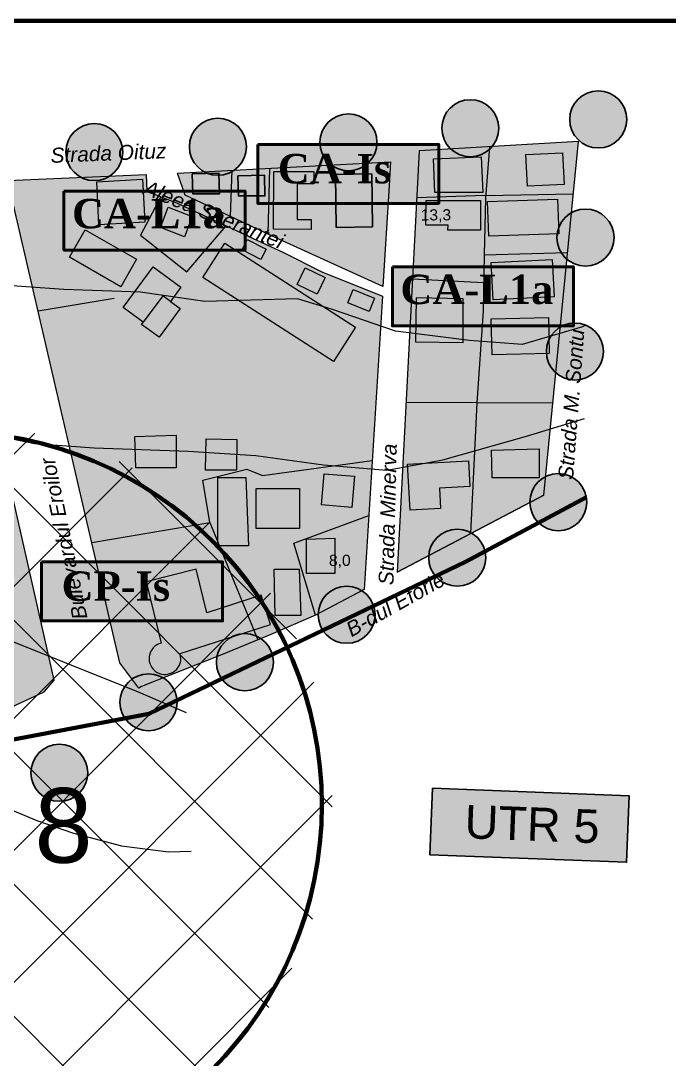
# Model space of a CAD drawing. Header units: metres. Extents: x 788350 to 1587352, y 289212 to 580595.
# Drawn here: x 788819.4 to 788993.2, y 290251.3 to 290529.4 of the extents above; entities that cross this region are included whole.
import ezdxf

# ---------------------------------------------------------------- set-up
doc = ezdxf.new("R2010")
doc.units = ezdxf.units.M
doc.header["$LTSCALE"] = 0.5
doc.layers.get('0').update_dxf_attribs({"linetype": 'CONTINUOUS'})
for name, color, linetype in [('cladiri', 18, 'CONTINUOUS'), ('curbe  de nivelI', 7, 'CONTINUOUS'), ('denumire strazi', 3, 'CONTINUOUS'), ('drumuri extravilan', 7, 'CONTINUOUS'), ('INDICATOR', 7, 'CONTINUOUS'), ('institutii publice servicii', 20, 'CONTINUOUS'), ('Legenda', 7, 'CONTINUOUS'), ('locuinte si functiuni complementare', 51, 'CONTINUOUS'), ('strazi', 7, 'CONTINUOUS'), ('UTR-uri', 7, 'CONTINUOUS'), ('Zone protejate', 6, 'CONTINUOUS')]:
    doc.layers.add(name, color=color, linetype=linetype)
doc.layers.add('cote de nivel', color=1, linetype='CONTINUOUS', lineweight=211)
doc.layers.add('Limite proprietati', color=7, linetype='CONTINUOUS', lineweight=5)
doc.styles.add('arial', font='arial.ttf')
doc.styles.add('ARIAL_ITALIC', font='ariali.ttf')
doc.styles.add('WMF-Arial0', font='arial.ttf')
doc.styles.add('WMF-Times New Roman1', font='timesbd.ttf')

msp = doc.modelspace()

# ---------------------------------------------------------------- hatches: boundary and pattern name
at = {"lineweight": 80}
for points in [[(788947.49, 290500.61, 1), (788932.21, 290500.61, 1)], [(788981.78, 290502.97, 1), (788966.5, 290502.97, 1)], [(788879.85, 290495.65, 1), (788864.57, 290495.65, 1)], [(788914.85, 290496.83, 1), (788899.57, 290496.83, 1)], [(788846.74, 290494.23, 1), (788831.46, 290494.23, 1)], [(788978.36, 290471.33, 1), (788963.08, 290471.33, 1)], [(788975.52, 290440.8, 1), (788960.24, 290440.8, 1)], [(788971.07, 290400.47, 1), (788955.79, 290400.47, 1)], [(788944, 290385.6, 1), (788928.72, 290385.6, 1)], [(788914.36, 290370.31, 1), (788899.08, 290370.31, 1)], [(788887.09, 290357.62, 1), (788871.81, 290357.62, 1)], [(788861.27, 290346.87, 1), (788845.99, 290346.87, 1)], [(788837.37, 290328, 1), (788822.09, 290328, 1)]]:
    msp.add_hatch(color=1, dxfattribs=at).paths.add_polyline_path(points)
at = {"layer": 'cladiri', "lineweight": 5}
h = msp.add_hatch(color=256, dxfattribs=at)
h.paths.add_polyline_path([(788943.19, 290483.41), (788942.76, 290492.99), (788929.96, 290492.41), (788930.36, 290483.41)])
h.paths.add_polyline_path([(788928.07, 290481.23), (788927.98, 290474.69), (788933.89, 290474.61), (788933.8, 290473.31), (788942.62, 290473.31), (788942.62, 290481.23)])
h.paths.add_polyline_path([(788944.49, 290480.98), (788944.83, 290471.67), (788963.57, 290472.35), (788963.23, 290481.65)])
h.paths.add_polyline_path([(788964.99, 290485.55), (788964.58, 290494.05), (788954.74, 290493.58), (788955.15, 290485.08)])
h.paths.add_polyline_path([(788945.46, 290464.65), (788945.98, 290454.62), (788962.29, 290455.47), (788961.77, 290465.49)])
h.paths.add_polyline_path([(788961.03, 290440.25), (788960.81, 290449.92), (788945.46, 290449.55), (788945.69, 290439.89)])
h.paths.add_polyline_path([(788937.94, 290454.94), (788925.34, 290455.17), (788925.13, 290443.45), (788937.94, 290443.22)])
h.paths.add_polyline_path([(788931.57, 290404.26), (788939.75, 290404.71), (788939.37, 290411.55), (788923.03, 290410.63), (788923.71, 290398.35), (788931.87, 290398.8)])
h.paths.add_polyline_path([(788958.28, 290406.95), (788958.28, 290414.71), (788945.54, 290414.38), (788945.73, 290406.95)])
at = {"layer": 'cladiri', "lineweight": 30}
h = msp.add_hatch(color=0, dxfattribs=at)
h.paths.add_polyline_path([(788872.49, 290488.6), (788865.37, 290488.4), (788865.53, 290483.02), (788872.64, 290483.02)])
h.paths.add_polyline_path([(788884.68, 290488.06), (788877.57, 290487.86), (788877.72, 290482.48), (788884.84, 290482.48)])
h.paths.add_polyline_path([(788913.43, 290488.39), (788903.73, 290488.26), (788903.93, 290474.07), (788913.63, 290474.21)])
at = {"layer": 'cladiri', "lineweight": 5}
for points in [[(788893.46, 290485.73), (788897.95, 290485.73), (788897.95, 290489.04), (788887.21, 290489.04), (788887.08, 290473.54), (788897.21, 290473.46), (788897.21, 290476.17), (788893.46, 290476.17)], [(788839.75, 290486.29), (788840.36, 290474.78), (788852.62, 290475.43), (788852.01, 290486.94)], [(788872.19, 290388.82), (788880.44, 290388.82), (788879.71, 290407.12), (788872.19, 290407.12)], [(788857.01, 290362.73, 2.537463), (788862.08, 290359.9), (788886.36, 290367.67), (788883.84, 290375.53), (788869.29, 290370.87), (788866.44, 290382.49), (788852.98, 290379.18)]]:
    msp.add_hatch(color=256, dxfattribs=at).paths.add_polyline_path(points)
h = msp.add_hatch(color=256, dxfattribs=at)
h.paths.add_polyline_path([(788836.68, 290473.42), (788832.45, 290466.04), (788846.2, 290458.16), (788850.43, 290465.53)])
h.paths.add_polyline_path([(788846.84, 290452.63), (788852.21, 290448.68), (788857.43, 290455.75), (788859.48, 290454.24), (788862.28, 290458.03), (788854.85, 290463.5)])
h.paths.add_polyline_path([(788852.21, 290448.68), (788851.79, 290448.09), (788856.45, 290444.66), (788862.09, 290452.32), (788859.48, 290454.24), (788857.43, 290455.75)])
h.paths.add_polyline_path([(788903.2, 290438.14), (788909.12, 290447.37), (788874.09, 290469.84), (788868.17, 290460.61)])
h.paths.add_polyline_path([(788907.02, 290453.88), (788912.74, 290451.56), (788914.19, 290455.14), (788908.47, 290457.46)])
h.paths.add_polyline_path([(788893.47, 290458.74), (788898.83, 290456.18), (788900.97, 290460.67), (788895.61, 290463.23)], flags=17)
h.paths.add_polyline_path([(788880.08, 290470.79), (788878.7, 290468.06), (788883.76, 290465.5), (788885.14, 290468.23)])
h.paths.add_polyline_path([(788865.36, 290476.98), (788858.92, 290479.48), (788856.82, 290474.07), (788863.26, 290471.57)])
h = msp.add_hatch(color=256, dxfattribs=at)
h.paths.add_polyline_path([(788861.01, 290418.39), (788849.99, 290418.07), (788850.23, 290409.68), (788861.01, 290409.68)])
h.paths.add_polyline_path([(788868.93, 290409.04), (788877.18, 290409.04), (788877.34, 290417.28), (788869.1, 290417.44)])
h = msp.add_hatch(color=256, dxfattribs=at)
h.paths.add_polyline_path([(788895.96, 290381.41), (788903.59, 290381.41), (788903.59, 290390.82), (788895.96, 290390.52)])
h.paths.add_polyline_path([(788893.98, 290382.5), (788887.33, 290382.5), (788887.53, 290370.13), (788894.48, 290370.13)])
h.paths.add_polyline_path([(788882.48, 290404.12), (788882.48, 290393.42), (788894.07, 290393.42), (788894.07, 290404.12)])
h.paths.add_polyline_path([(788900.01, 290399.77), (788908.14, 290399.08), (788908.85, 290407.39), (788900.72, 290408.08)])
at = {"layer": 'institutii publice servicii', "lineweight": 5}
for points in [[(788886.04, 290489.89), (788885.62, 290472.3), (788887.59, 290471.38), (788916.45, 290458.21), (788918.11, 290485.17), (788918.51, 290491.64)], [(788838.45, 290389.63), (788845.96, 290357.41), (788851.02, 290350.64), (788851.79, 290351.11), (788873.22, 290359.63), (788882.9, 290363.57), (788870.08, 290395.02)]]:
    msp.add_hatch(color=256, dxfattribs=at).paths.add_polyline_path(points)
at = {"layer": 'institutii publice servicii', "lineweight": 30}
msp.add_hatch(color=256, dxfattribs=at).paths.add_polyline_path([(788773.27, 290380.02), (788732.04, 290372.87), (788734.25, 290358.57), (788739.2, 290349.71), (788748.17, 290344.28), (788781.96, 290341.46), (788802.81, 290341.46), (788812.93, 290343.81), (788825.69, 290349.65), (788828.34, 290352.84), (788816.71, 290404.19), (788770.72, 290394.75)])
at = {"layer": 'Legenda', "linetype": 'ByBlock', "lineweight": 50}
for color, points in [(10, [(788882.89, 290496.29), (788882.89, 290480.46), (788931.41, 290480.46), (788931.41, 290496.29)]), (51, [(788855.23, 290483.8), (788830.97, 290483.8), (788830.97, 290467.97), (788855.23, 290467.97)]), (51, [(788879.49, 290483.8), (788855.23, 290483.8), (788855.23, 290467.97), (788879.49, 290467.97)]), (51, [(788943.23, 290463.51), (788918.97, 290463.51), (788918.97, 290447.68), (788943.23, 290447.68)]), (51, [(788967.49, 290463.51), (788943.23, 290463.51), (788943.23, 290447.68), (788967.49, 290447.68)]), (10, [(788824.97, 290384.48), (788824.97, 290368.65), (788873.49, 290368.65), (788873.49, 290384.48)])]:
    msp.add_hatch(color=color, dxfattribs=at).paths.add_polyline_path(points)
at = {"layer": 'locuinte si functiuni complementare', "linetype": 'ByBlock', "lineweight": 30}
msp.add_hatch(color=51, dxfattribs=at).paths.add_polyline_path([(788968.84, 290497.03), (788926.12, 290494.55), (788920.25, 290381.73), (788959.55, 290402.31)])
at = {"layer": 'locuinte si functiuni complementare', "lineweight": 5}
h = msp.add_hatch(color=256, dxfattribs=at)
h.paths.add_polyline_path([(788875.53, 290477.01), (788875.94, 290489.34), (788861.42, 290488.56), (788863.47, 290482.64)])
h.paths.add_polyline_path([(788886.04, 290489.89), (788875.94, 290489.34), (788875.53, 290477.01), (788885.62, 290472.3)])
h = msp.add_hatch(color=256, dxfattribs=at)
h.paths.add_polyline_path([(788882.9, 290363.57), (788886.4, 290365), (788898.35, 290370.25), (788892.57, 290389.48), (788912.68, 290396.91), (788913.58, 290411.67), (788884.17, 290407.61), (788879.97, 290409.35), (788868.15, 290406.34), (788870.08, 290395.02)])
h.paths.add_polyline_path([(788892.57, 290389.48), (788898.35, 290370.25), (788911.46, 290377.12), (788912.68, 290396.91)], flags=17)
h.paths.add_polyline_path([(788879.97, 290409.35), (788884.17, 290407.61), (788913.58, 290411.67), (788916.29, 290455.63), (788900.07, 290462.18), (788889.8, 290467.29), (788881.46, 290471.18), (788874.48, 290474.44), (788863.92, 290462.17), (788851.47, 290471.99), (788856.91, 290482.25), (788855.85, 290482.66), (788853.19, 290483.64), (788852.99, 290488.2), (788815.96, 290486.59), (788836.32, 290398.8), (788838.45, 290389.63), (788870.08, 290395.02), (788868.15, 290406.34)])
h.paths.add_polyline_path([(788863.92, 290462.17), (788874.48, 290474.44), (788868.29, 290477.33), (788861.09, 290480.6), (788856.91, 290482.25), (788851.47, 290471.99)], flags=16)
at = {"layer": 'UTR-uri', "lineweight": 30}
msp.add_hatch(color=255, dxfattribs=at).paths.add_polyline_path([(788981.72, 290304.04), (788982.4, 290321.86), (788929.7, 290323.87), (788929.02, 290306.05)])
at = {"layer": 'Zone protejate', "lineweight": 30}
h = msp.add_hatch(dxfattribs=at)
h.set_pattern_fill('ANSI37', color=213, scale=200, style=0)
h.set_pattern_definition([(45, (0, 0), (-17.6776695, 17.6776695), []), (135, (0, 0), (-17.6776695, -17.6776695), [])])
h.paths.add_polyline_path([(788702.88, 290321, 1), (788902.88, 290321, 1)])

# ---------------------------------------------------------------- linework, layer by layer
at = {"color": 1, "linetype": 'ByBlock', "lineweight": 30}
for centre in [(788939.85, 290500.61), (788974.14, 290502.97), (788872.21, 290495.65), (788907.21, 290496.83), (788839.1, 290494.23), (788970.72, 290471.33), (788967.88, 290440.8), (788963.43, 290400.47), (788936.36, 290385.6), (788906.72, 290370.31), (788879.45, 290357.62), (788853.63, 290346.87), (788829.73, 290328)]:
    msp.add_circle(centre, 7.64, dxfattribs=at)
at = {"layer": 'cladiri', "lineweight": 5}
for points in [[(788929.96, 290492.41), (788942.76, 290492.99), (788943.19, 290483.41), (788930.36, 290483.41), (788929.96, 290492.41)], [(788954.74, 290493.58), (788964.58, 290494.05), (788964.99, 290485.55), (788955.15, 290485.08), (788954.74, 290493.58)], [(788887.08, 290473.54), (788887.21, 290489.04), (788897.95, 290489.04), (788897.95, 290485.73), (788893.46, 290485.73), (788893.46, 290476.17), (788897.21, 290476.17), (788897.21, 290473.46), (788887.08, 290473.54)], [(788839.75, 290486.29), (788852.01, 290486.94), (788852.62, 290475.43), (788840.36, 290474.78), (788839.75, 290486.29)], [(788944.49, 290480.98), (788963.23, 290481.65), (788963.57, 290472.35), (788944.83, 290471.67), (788944.49, 290480.98)], [(788858.92, 290479.48), (788865.36, 290476.98), (788863.26, 290471.57), (788856.82, 290474.07), (788858.92, 290479.48)], [(788836.68, 290473.42), (788850.43, 290465.53), (788846.2, 290458.16), (788832.45, 290466.04), (788836.68, 290473.42)], [(788874.09, 290469.84), (788909.12, 290447.37), (788903.2, 290438.14), (788868.17, 290460.61), (788874.09, 290469.84)], [(788880.08, 290470.79), (788885.14, 290468.23), (788883.76, 290465.5), (788878.7, 290468.06), (788880.08, 290470.79)], [(788846.84, 290452.63), (788854.85, 290463.5), (788862.28, 290458.03), (788859.48, 290454.24), (788857.43, 290455.75), (788852.21, 290448.68), (788846.84, 290452.63)], [(788945.46, 290464.65), (788961.77, 290465.49), (788962.29, 290455.47), (788945.98, 290454.62), (788945.46, 290464.65)], [(788895.61, 290463.23), (788900.97, 290460.67), (788898.83, 290456.18), (788893.47, 290458.74), (788895.61, 290463.23)], [(788908.47, 290457.46), (788914.19, 290455.14), (788912.74, 290451.56), (788907.02, 290453.88), (788908.47, 290457.46)], [(788925.34, 290455.17), (788925.13, 290443.45), (788937.94, 290443.22), (788937.94, 290454.94), (788925.34, 290455.17)], [(788859.48, 290454.24), (788862.09, 290452.32), (788856.45, 290444.66), (788851.79, 290448.09), (788852.21, 290448.68)], [(788945.46, 290449.55), (788960.81, 290449.92), (788961.03, 290440.25), (788945.69, 290439.89), (788945.46, 290449.55)], [(788849.99, 290418.07), (788861.01, 290418.39), (788861.01, 290409.68), (788850.23, 290409.68), (788849.99, 290418.07)], [(788869.1, 290417.44), (788877.34, 290417.28), (788877.18, 290409.04), (788868.93, 290409.04), (788869.1, 290417.44)], [(788945.54, 290414.38), (788958.28, 290414.71), (788958.28, 290406.95), (788945.73, 290406.95), (788945.54, 290414.38)], [(788923.03, 290410.63), (788939.37, 290411.55), (788939.75, 290404.71), (788931.57, 290404.26), (788931.87, 290398.8), (788923.71, 290398.35), (788923.03, 290410.63)], [(788900.72, 290408.08), (788908.85, 290407.39), (788908.14, 290399.08), (788900.01, 290399.77), (788900.72, 290408.08)], [(788882.48, 290404.12), (788894.07, 290404.12), (788894.07, 290393.42), (788882.48, 290393.42), (788882.48, 290404.12)], [(788895.96, 290390.52), (788903.59, 290390.82), (788903.59, 290381.41), (788895.96, 290381.41), (788895.96, 290390.52)], [(788862.08, 290359.9), (788886.36, 290367.67), (788883.84, 290375.53), (788869.29, 290370.87), (788866.44, 290382.49), (788852.98, 290379.18)], [(788887.53, 290370.02), (788887.33, 290382.5), (788893.98, 290382.5), (788894.48, 290370.13), (788887.53, 290370.13)], [(788852.98, 290379.18), (788857.01, 290362.73)]]:
    msp.add_lwpolyline(points, dxfattribs=at)
at = {"layer": 'cladiri', "color": 0, "lineweight": 30}
for points in [[(788865.37, 290488.4), (788872.49, 290488.6), (788872.64, 290483.02), (788865.53, 290483.02), (788865.37, 290488.4)], [(788877.57, 290487.86), (788884.68, 290488.06), (788884.84, 290482.48), (788877.72, 290482.48), (788877.57, 290487.86)], [(788903.73, 290488.26), (788913.43, 290488.39), (788913.63, 290474.21), (788903.93, 290474.07), (788903.73, 290488.26)]]:
    msp.add_lwpolyline(points, dxfattribs=at)
at = {"layer": 'cladiri', "lineweight": 5}
for points in [[(788928.07, 290481.23), (788942.62, 290481.23), (788942.62, 290473.31), (788933.8, 290473.31), (788933.89, 290474.61), (788927.98, 290474.69), (788928.07, 290481.23)], [(788879.71, 290407.12), (788880.44, 290388.82), (788872.19, 290388.82), (788872.19, 290407.12), (788879.71, 290407.12)]]:
    msp.add_lwpolyline(points, close=True, dxfattribs=at)
msp.add_arc((788858.03, 290358.6), 4.26, 103.7869, 17.7504, dxfattribs=at)
at = {"layer": 'curbe  de nivelI', "color": 21, "lineweight": 5}
for points in [[(788863.84, 290344.04), (788850.96, 290349.56), (788789.6, 290374.13), (788781.59, 290375.98), (788766.97, 290385.11), (788754.2, 290392.04), (788743.36, 290396.5), (788727.85, 290402.4), (788711.11, 290409.25), (788700.13, 290413.85), (788673.68, 290429.72), (788658.72, 290440.5), (788652.54, 290446.39), (788645.59, 290454.19), (788637.98, 290463.98), (788628.16, 290473.15), (788620.74, 290478.95), (788610.28, 290484.46), (788600.86, 290487.32), (788589.6, 290489.7), (788587.36, 290490.47)], [(788970.73, 290447.89), (788969.9, 290447.39), (788953.71, 290442.71), (788939.68, 290443.79), (788919.81, 290446.28), (788902.91, 290452.03), (788893.55, 290454.91), (788868.73, 290454.19), (788851.47, 290456.7), (788830.96, 290457.42), (788810.7, 290458.84), (788796.22, 290463.53), (788788.09, 290470.77), (788777.67, 290479.95), (788765.13, 290489.66)], [(788806.78, 290419.53), (788823.08, 290416.21), (788839.05, 290415.04), (788864.26, 290414.17), (788882.4, 290413.01), (788900.53, 290410.51), (788917.5, 290409.02), (788932.47, 290411.84), (788954.93, 290418.16), (788970.49, 290422.92)], [(788815.99, 290318.44), (788823.68, 290315.25), (788833.24, 290311.88), (788846.4, 290308.4), (788858.99, 290306.83), (788865.06, 290307.05)]]:
    msp.add_lwpolyline(points, dxfattribs=at)
at = {"layer": 'drumuri extravilan', "color": 140, "lineweight": 140}
msp.add_lwpolyline([(788621.11, 290402.49), (788636.33, 290394.23), (788740.47, 290337.73), (788793.31, 290332.4), (788853.74, 290343.75), (788938.54, 290384.5), (788970.95, 290401.81)], dxfattribs=at)
at = {"layer": 'INDICATOR', "color": 0, "lineweight": 100}
msp.add_lwpolyline([(788350.48, 289388.35), (788350.48, 290529.39), (789964.32, 290529.39), (789964.32, 289388.35), (788350.48, 289388.35)], dxfattribs=at)
at = {"layer": 'Legenda', "color": 0, "linetype": 'ByBlock', "lineweight": 50}
for points in [[(788882.89, 290496.29), (788931.41, 290496.29), (788931.41, 290480.46), (788882.89, 290480.46), (788882.89, 290496.29)], [(788830.97, 290483.8), (788879.49, 290483.8), (788879.49, 290467.97), (788830.97, 290467.97), (788830.97, 290483.8)], [(788918.97, 290463.51), (788967.49, 290463.51), (788967.49, 290447.68), (788918.97, 290447.68), (788918.97, 290463.51)], [(788824.97, 290384.48), (788873.49, 290384.48), (788873.49, 290368.65), (788824.97, 290368.65), (788824.97, 290384.48)]]:
    msp.add_lwpolyline(points, dxfattribs=at)
at = {"layer": 'Limite proprietati', "lineweight": 5}
for points in [[(788945.02, 290495.65), (788943.9, 290481.88), (788943.59, 290466.7), (788943.27, 290451.68), (788941.57, 290427.05), (788939.9, 290392.02)], [(788875.94, 290489.34), (788875.53, 290477.01)], [(788886.04, 290489.89), (788885.62, 290472.3)], [(788943.9, 290482.59), (788967.47, 290483.07)], [(788856.91, 290482.25), (788851.47, 290471.99), (788863.92, 290462.17), (788874.48, 290474.44)], [(788943.96, 290482.59), (788925.47, 290481.99)], [(788943.59, 290466.7), (788965.92, 290467.3)], [(788943.43, 290459.19), (788924.34, 290460.19)], [(788824.05, 290451.67), (788844.43, 290455.13)], [(788941.57, 290427.05), (788922.62, 290427.16)], [(788941.57, 290427.05), (788961.99, 290427.2)], [(788870.08, 290395.02), (788868.15, 290406.34), (788879.97, 290409.35), (788884.17, 290407.61), (788913.58, 290411.67)], [(788898.35, 290370.25), (788892.57, 290389.48), (788912.68, 290396.91)], [(788838.45, 290389.63), (788870.08, 290395.02), (788882.9, 290363.57)]]:
    msp.add_lwpolyline(points, dxfattribs=at)
at = {"layer": 'strazi', "color": 0, "lineweight": 20}
for points in [[(788920.25, 290381.73), (788959.55, 290402.31), (788968.84, 290497.03), (788926.12, 290494.55)], [(788918.51, 290491.64), (788918.11, 290485.17), (788916.45, 290458.21), (788887.59, 290471.38), (788863.47, 290482.64), (788861.42, 290488.56)], [(788911.46, 290377.12), (788898.35, 290370.25), (788886.4, 290365), (788873.22, 290359.63), (788851.79, 290351.11), (788851.02, 290350.64), (788845.96, 290357.41), (788836.32, 290398.8), (788815.96, 290486.59), (788852.99, 290488.2), (788853.19, 290483.64), (788855.85, 290482.66), (788856.91, 290482.25), (788861.09, 290480.6), (788868.29, 290477.33), (788874.48, 290474.44), (788881.46, 290471.18), (788889.8, 290467.29), (788900.07, 290462.18), (788916.29, 290455.63)]]:
    msp.add_lwpolyline(points, close=True, dxfattribs=at)
at = {"layer": 'strazi', "lineweight": 20}
msp.add_lwpolyline([(788812.93, 290343.81), (788825.69, 290349.65), (788828.34, 290352.84), (788797.93, 290487.12), (788722.43, 290482.7), (788719.72, 290478.52), (788720.62, 290459.49), (788726.5, 290408.78), (788734.25, 290358.57), (788739.2, 290349.71), (788748.17, 290344.28), (788781.96, 290341.46), (788802.81, 290341.46)], close=True, dxfattribs=at)
at = {"layer": 'strazi', "color": 0, "lineweight": 20}
for points in [[(788959.55, 290402.31), (788920.25, 290381.73)], [(788959.55, 290402.31), (788920.25, 290381.73)], [(788911.46, 290377.12), (788898.35, 290370.25), (788886.4, 290365), (788873.22, 290359.63), (788851.79, 290351.11), (788851.02, 290350.64)]]:
    msp.add_lwpolyline(points, dxfattribs=at)
at = {"layer": 'UTR-uri', "color": 0, "lineweight": 30}
msp.add_lwpolyline([(788929.7, 290323.87), (788982.4, 290321.86), (788981.72, 290304.04), (788929.02, 290306.05), (788929.7, 290323.87)], dxfattribs=at)
at = {"layer": 'Zone protejate', "color": 213, "lineweight": 80}
msp.add_circle((788800.08, 290319.34), 100, dxfattribs=at)
msp.add_circle((788800.08, 290319.34), 100, dxfattribs=at)

# ---------------------------------------------------------------- texts
at = {"layer": 'cote de nivel', "color": 32, "lineweight": 30, "style": 'arial'}
for s, p in [('13,3', (788926.56, 290475.89)), ('8,0', (788901.98, 290383.37))]:
    msp.add_text(s, height=3, rotation=0.3468, dxfattribs=at).set_placement(p)
at = {"layer": 'denumire strazi', "color": 0, "lineweight": 30, "style": 'ARIAL_ITALIC'}
for s, rotation, p in [('Strada Oituz', 2.3409, (788827.46, 290491.32)), ('Aleea Sperantei', 337.9901, (788851.99, 290483.1)), ('Strada M. Sontu', 85.6519, (788967.37, 290406.38)), ('Strada Minerva', 88.6203, (788919.26, 290378.22)), ('Bulevardul Eroilor', 101.6461, (788837.29, 290369.5)), ('B-dul Eforie', 29.2358, (788908.02, 290364.26))]:
    msp.add_text(s, height=4, rotation=rotation, dxfattribs=at).set_placement(p)
at = {"layer": 'INDICATOR', "color": 0, "linetype": 'ByBlock', "lineweight": 5, "style": 'WMF-Times New Roman1'}
for s, p in [('CA-Is    ', (788888.26, 290485.85)), ('CA-L1a    ', (788833.13, 290473.81)), ('CA-L1a    ', (788921.13, 290453.52)), ('CP-Is    ', (788830.34, 290374.05))]:
    msp.add_text(s, height=7.875, dxfattribs=at).set_placement(p)
at = {"layer": 'UTR-uri', "color": 200, "linetype": 'ByBlock', "lineweight": 25, "style": 'WMF-Arial0'}
msp.add_text('UTR 5', height=8.963, rotation=357.8123, dxfattribs=at).set_placement((788938.19, 290310.49, -0.03))
at = {"layer": 'Zone protejate', "color": 0, "linetype": 'ByBlock', "lineweight": 25, "style": 'WMF-Arial0'}
msp.add_text('8', height=20, dxfattribs=at).set_placement((788823.08, 290303.91, -0.36))

doc.saveas('drawing.dxf')
